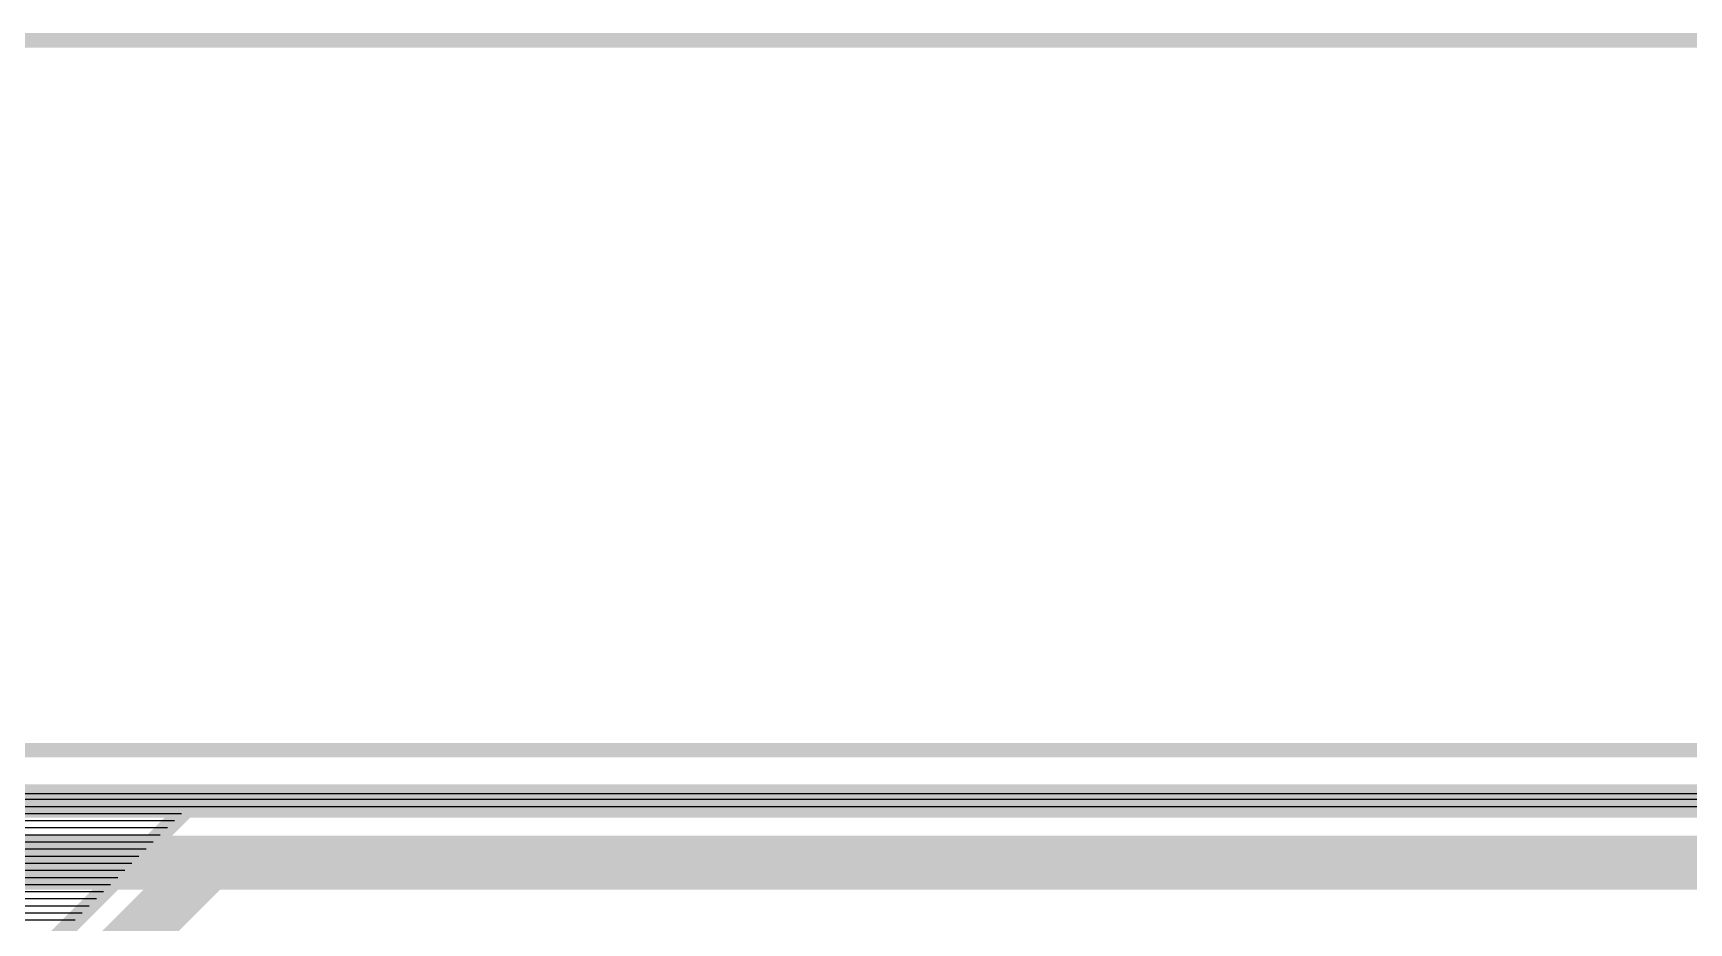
# Model space of a CAD drawing. Header units: inches. Extents: x -5.9 to 5.9, y -1.2 to 1.2.
# Drawn here: x 1.737 to 2.655, y 0.66 to 1.154 of the extents above; entities that cross this region are included whole.
import ezdxf

# ---------------------------------------------------------------- set-up
doc = ezdxf.new("R2010")
doc.units = ezdxf.units.IN
doc.layers.get('0').update_dxf_attribs({"linetype": 'CONTINUOUS'})

msp = doc.modelspace()

# ---------------------------------------------------------------- linework, layer by layer
for points, const_width in [([(-5.627949, 1.149602), (5.887799, 1.149602)], 0.008), ([(-5.627949, -1.212602), (5.887799, -1.212602), (5.887799, 0.755902), (-5.627949, 0.755902), (-5.627949, -1.212602)], 0.008), ([(-5.627949, -1.212602), (5.887799, -1.212602), (5.887799, 0.755902), (-5.627949, 0.755902), (-5.627949, -1.212602)], 0.008), ([(-5.627949, -1.212602), (5.887799, -1.212602), (5.887799, 0.755902), (-5.627949, 0.755902), (-5.627949, -1.212602)], 0.008), ([(-5.4853, 0.731902), (5.745151, 0.731902), (5.705477, 0.692228)], 0.01), ([(-5.4853, 0.731902), (5.745151, 0.731902), (5.705477, 0.692228)], 0.01), ([(-5.028367, 0.7235), (3.496485, 0.7235), (3.701485, 0.5185)], 0.01), ([(1.716633, 0.6185), (1.821633, 0.7235), (2.746485, 0.7235), (2.814059, 0.655926), (2.814059, -0.069074), (2.846485, -0.1015), (3.196485, -0.1015), (3.264059, -0.169074), (3.264059, -0.444074)], 0.01), ([(3.709059, 0.4685), (3.484059, 0.6935), (-5.015941, 0.6935), (-5.065941, 0.6435), (-5.065941, -0.3565), (-4.990941, -0.4315)], 0.03), ([(0.934059, 0.5935), (1.034059, 0.6935), (5.109059, 0.6935), (5.159059, 0.6435), (5.159059, 0.5435), (5.209059, 0.4935), (5.634059, 0.4935), (5.684059, 0.4435), (5.684059, -0.4815), (5.634059, -0.5315), (5.409059, -0.5315), (5.359059, -0.5815), (5.359059, -0.7315)], 0.03), ([(3.309059, -0.5315), (3.234059, -0.4565), (3.234059, -0.1815), (3.184059, -0.1315), (2.834059, -0.1315), (2.784059, -0.0815), (2.784059, 0.6435), (2.734059, 0.6935), (1.834059, 0.6935), (1.709059, 0.5685)], 0.03)]:
    msp.add_lwpolyline(points, dxfattribs=dict(const_width=const_width))
for points in [[(-5.4853, 0.731902), (5.745151, 0.731902)], [(-5.4853, 0.731902), (5.745151, 0.731902)], [(-5.482119, 0.72872), (5.74197, 0.72872)], [(-5.482119, 0.72872), (5.74197, 0.72872)], [(-5.478182, 0.724783), (5.738033, 0.724783)], [(-5.478182, 0.724783), (5.738033, 0.724783)], [(-5.474245, 0.720846), (1.81898, 0.720846)], [(-5.470308, 0.716909), (1.815043, 0.716909)], [(-5.466371, 0.712972), (1.811106, 0.712972)], [(-5.462434, 0.709035), (1.807169, 0.709035)], [(-5.458497, 0.705098), (1.803232, 0.705098)], [(-5.45456, 0.701161), (1.799295, 0.701161)], [(-5.450623, 0.697224), (1.795358, 0.697224)], [(-5.446686, 0.693287), (1.791421, 0.693287)], [(-5.445626, 0.68935), (1.787484, 0.68935)], [(-5.445626, 0.685413), (1.783547, 0.685413)], [(-5.445626, 0.681476), (1.77961, 0.681476)], [(-5.445626, 0.677539), (1.775673, 0.677539)], [(-5.445626, 0.673602), (1.771736, 0.673602)], [(0.900319, 0.669665), (1.767799, 0.669665)], [(0.904256, 0.665728), (1.763862, 0.665728)], [(0.908193, 0.661791), (1.759925, 0.661791)]]:
    msp.add_lwpolyline(points)

doc.saveas('drawing.dxf')
